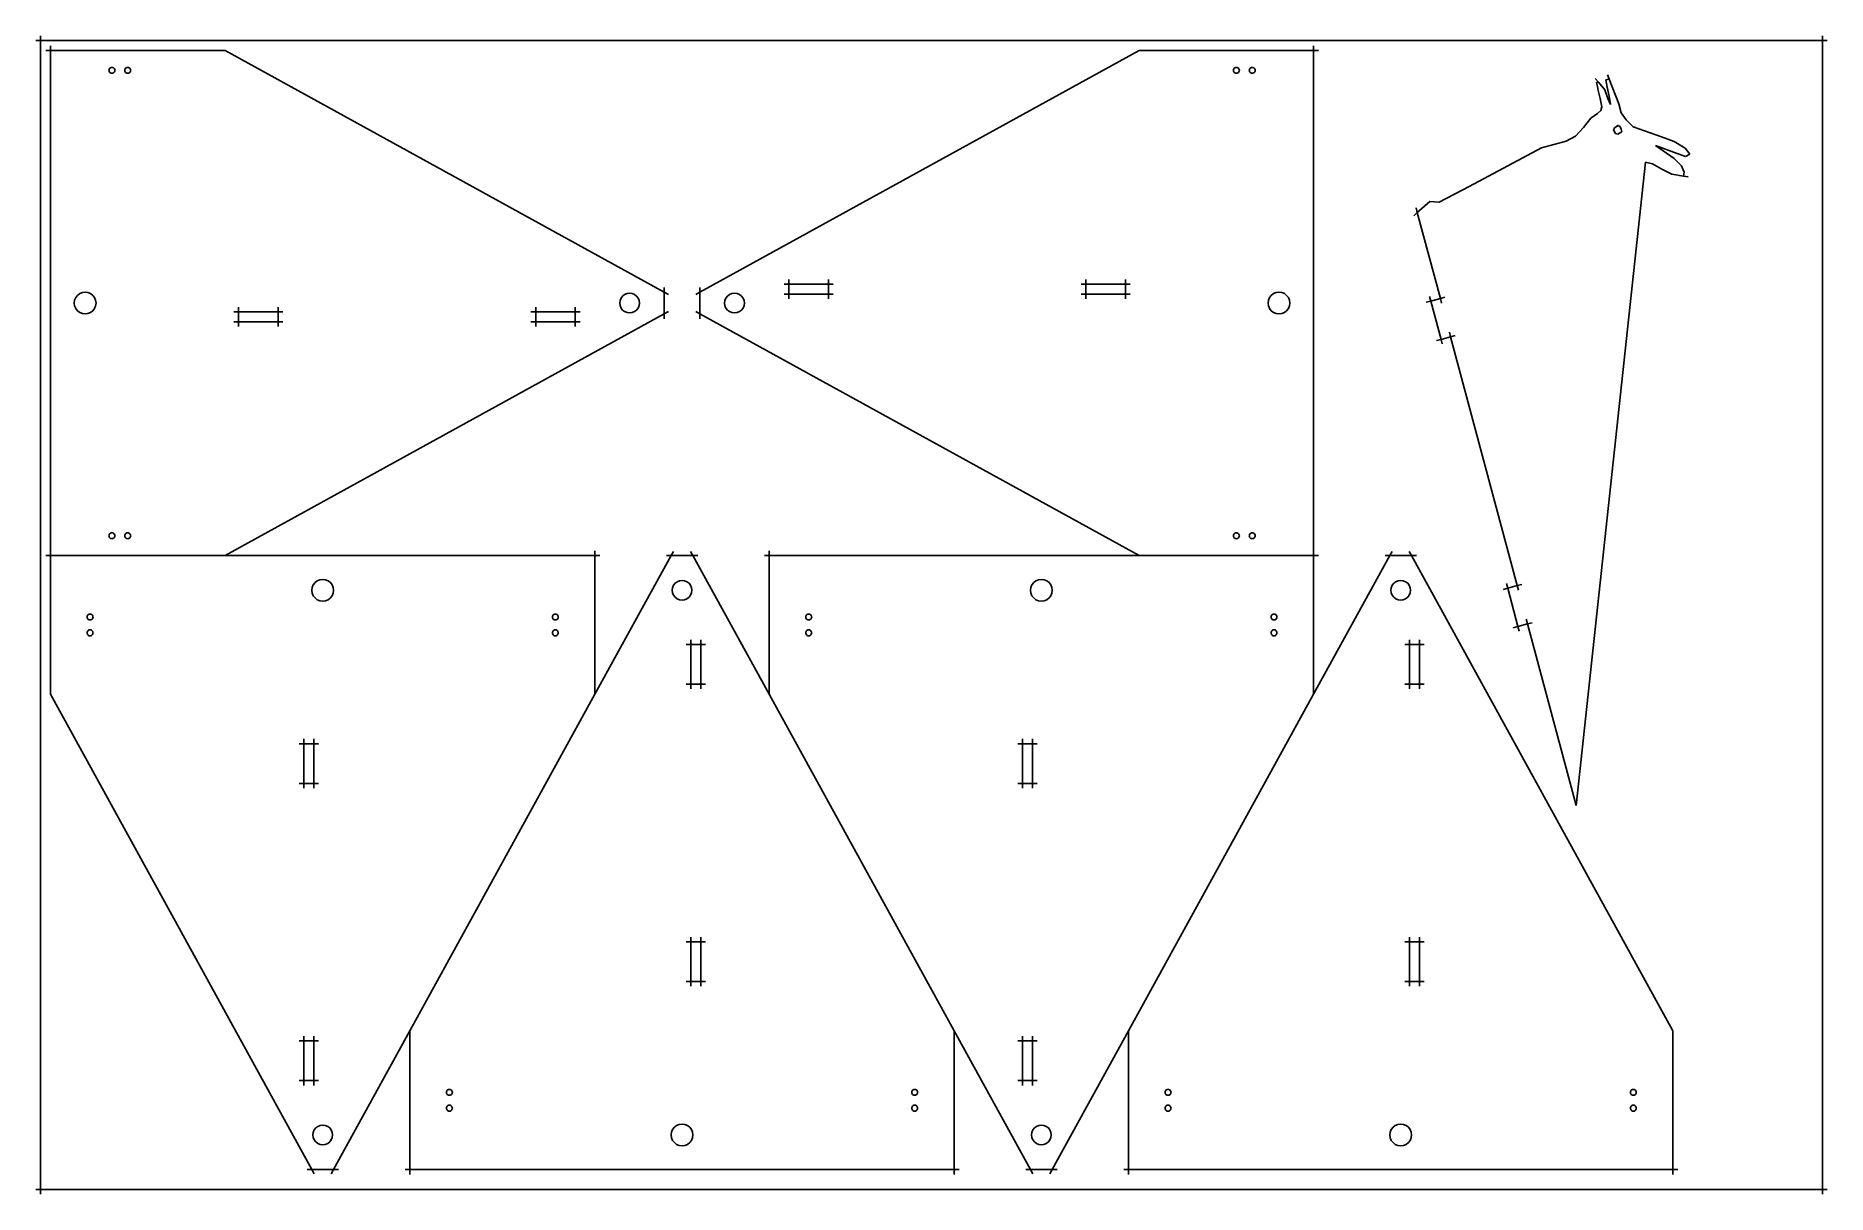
# Model space of a CAD drawing. Header units: inches. Extents: x -365 to 540, y -309 to 276.
import ezdxf

# ---------------------------------------------------------------- set-up
doc = ezdxf.new("R2010")
doc.units = ezdxf.units.IN
doc.header["$MEASUREMENT"] = 0

msp = doc.modelspace()

# ---------------------------------------------------------------- linework, layer by layer
for p, q in [((-364.73, 273.85), (-362.32, 273.85)), ((-362.32, 276.26), (-362.32, 273.85)), ((-362.32, 273.85), (-362.32, -306.15)), ((537.68, 273.85), (-362.32, 273.85)), ((537.68, 276.26), (537.68, 273.85)), ((540.09, 273.85), (537.68, 273.85)), ((537.68, -306.15), (537.68, 273.85)), ((-359.73, 268.85), (-357.32, 268.85)), ((-357.32, 271.26), (-357.32, 268.85)), ((-357.32, 268.85), (-269.14, 268.85)), ((-357.32, 13.85), (-357.32, 268.85)), ((-47.32, 146.85), (-269.14, 268.85)), ((-29.32, 146.85), (192.5, 268.85)), ((280.68, 268.85), (192.5, 268.85)), ((280.68, 271.26), (280.68, 268.85)), ((283.09, 268.85), (280.68, 268.85)), ((280.68, 13.85), (280.68, 268.85)), ((-327.77, 259.24), (-327.82, 258.85)), ((-327.82, 258.85), (-327.77, 258.46)), ((-327.62, 259.6), (-327.77, 259.24)), ((-327.77, 258.46), (-327.62, 258.1)), ((-327.38, 259.91), (-327.62, 259.6)), ((-327.62, 258.1), (-327.38, 257.79)), ((-327.07, 260.15), (-327.38, 259.91)), ((-327.38, 257.79), (-327.07, 257.55)), ((-326.71, 260.3), (-327.07, 260.15)), ((-327.07, 257.55), (-326.71, 257.4)), ((-326.32, 260.35), (-326.71, 260.3)), ((-326.71, 257.4), (-326.32, 257.35)), ((-325.93, 260.3), (-326.32, 260.35)), ((-326.32, 257.35), (-325.93, 257.4)), ((-325.57, 260.15), (-325.93, 260.3)), ((-325.93, 257.4), (-325.57, 257.55)), ((-325.26, 259.91), (-325.57, 260.15)), ((-325.57, 257.55), (-325.26, 257.79)), ((-325.02, 259.6), (-325.26, 259.91)), ((-325.26, 257.79), (-325.02, 258.1)), ((-324.87, 259.24), (-325.02, 259.6)), ((-325.02, 258.1), (-324.87, 258.46)), ((-324.82, 258.85), (-324.87, 259.24)), ((-324.87, 258.46), (-324.82, 258.85)), ((-319.77, 259.24), (-319.82, 258.85)), ((-319.82, 258.85), (-319.77, 258.46)), ((-319.62, 259.6), (-319.77, 259.24)), ((-319.77, 258.46), (-319.62, 258.1)), ((-319.38, 259.91), (-319.62, 259.6)), ((-319.62, 258.1), (-319.38, 257.79)), ((-319.07, 260.15), (-319.38, 259.91)), ((-319.38, 257.79), (-319.07, 257.55)), ((-318.71, 260.3), (-319.07, 260.15)), ((-319.07, 257.55), (-318.71, 257.4)), ((-318.32, 260.35), (-318.71, 260.3)), ((-318.71, 257.4), (-318.32, 257.35)), ((-317.93, 260.3), (-318.32, 260.35)), ((-318.32, 257.35), (-317.93, 257.4)), ((-317.57, 260.15), (-317.93, 260.3)), ((-317.93, 257.4), (-317.57, 257.55)), ((-317.26, 259.91), (-317.57, 260.15)), ((-317.57, 257.55), (-317.26, 257.79)), ((-317.02, 259.6), (-317.26, 259.91)), ((-317.26, 257.79), (-317.02, 258.1)), ((-316.87, 259.24), (-317.02, 259.6)), ((-317.02, 258.1), (-316.87, 258.46)), ((-316.82, 258.85), (-316.87, 259.24)), ((-316.87, 258.46), (-316.82, 258.85)), ((240.23, 259.24), (240.18, 258.85)), ((240.18, 258.85), (240.23, 258.46)), ((240.38, 259.6), (240.23, 259.24)), ((240.23, 258.46), (240.38, 258.1)), ((240.62, 259.91), (240.38, 259.6)), ((240.38, 258.1), (240.62, 257.79)), ((240.93, 260.15), (240.62, 259.91)), ((240.62, 257.79), (240.93, 257.55)), ((241.29, 260.3), (240.93, 260.15)), ((240.93, 257.55), (241.29, 257.4)), ((241.68, 260.35), (241.29, 260.3)), ((241.29, 257.4), (241.68, 257.35)), ((242.07, 260.3), (241.68, 260.35)), ((241.68, 257.35), (242.07, 257.4)), ((242.43, 260.15), (242.07, 260.3)), ((242.07, 257.4), (242.43, 257.55)), ((242.74, 259.91), (242.43, 260.15)), ((242.43, 257.55), (242.74, 257.79)), ((242.98, 259.6), (242.74, 259.91)), ((242.74, 257.79), (242.98, 258.1)), ((243.13, 259.24), (242.98, 259.6)), ((242.98, 258.1), (243.13, 258.46)), ((243.18, 258.85), (243.13, 259.24)), ((243.13, 258.46), (243.18, 258.85)), ((248.23, 259.24), (248.18, 258.85)), ((248.18, 258.85), (248.23, 258.46)), ((248.38, 259.6), (248.23, 259.24)), ((248.23, 258.46), (248.38, 258.1)), ((248.62, 259.91), (248.38, 259.6)), ((248.38, 258.1), (248.62, 257.79)), ((248.93, 260.15), (248.62, 259.91)), ((248.62, 257.79), (248.93, 257.55)), ((249.29, 260.3), (248.93, 260.15)), ((248.93, 257.55), (249.29, 257.4)), ((249.68, 260.35), (249.29, 260.3)), ((249.29, 257.4), (249.68, 257.35)), ((250.07, 260.3), (249.68, 260.35)), ((249.68, 257.35), (250.07, 257.4)), ((250.43, 260.15), (250.07, 260.3)), ((250.07, 257.4), (250.43, 257.55)), ((250.74, 259.91), (250.43, 260.15)), ((250.43, 257.55), (250.74, 257.79)), ((250.98, 259.6), (250.74, 259.91)), ((250.74, 257.79), (250.98, 258.1)), ((251.13, 259.24), (250.98, 259.6)), ((250.98, 258.1), (251.13, 258.46)), ((251.18, 258.85), (251.13, 259.24)), ((251.13, 258.46), (251.18, 258.85)), ((422.96, 254.78), (424.52, 252.94)), ((430.01, 254.41), (428.35, 253.97)), ((428.35, 253.97), (429.02, 250.41)), ((429.13, 256.66), (430.01, 254.41)), ((434.85, 242), (430.01, 254.41)), ((424.52, 252.94), (423.57, 252.69)), ((423.57, 252.69), (424.1, 250.63)), ((424.1, 250.63), (424.37, 248.65)), ((424.37, 248.65), (425.46, 244.6)), ((427.84, 249.07), (424.52, 252.94)), ((425.46, 244.6), (426.31, 240.47)), ((429.29, 244.6), (427.84, 249.07)), ((429.02, 250.41), (429.99, 245.81)), ((430.6, 241.62), (429.29, 244.6)), ((429.99, 245.81), (430.6, 241.62)), ((424.15, 237.08), (420.71, 234.63)), ((425.8, 238.55), (424.15, 237.08)), ((426.31, 240.47), (425.8, 238.55)), ((436.07, 237.46), (434.85, 242)), ((438.59, 233.79), (436.07, 237.46)), ((417.07, 230.07), (412.89, 225.62)), ((420.71, 234.63), (417.07, 230.07)), ((432.24, 228.82), (432.81, 230.05)), ((433.12, 226.89), (432.24, 228.82)), ((432.81, 230.05), (434.29, 230.87)), ((434.43, 226.7), (433.12, 226.89)), ((434.69, 231.09), (434.02, 230.91)), ((434.02, 230.91), (434.29, 230.87)), ((434.29, 230.87), (434.69, 231.09)), ((434.29, 230.87), (435.33, 230.72)), ((436.3, 227.75), (434.43, 226.7)), ((435.33, 230.72), (436.11, 229.13)), ((436.11, 229.13), (436.3, 227.75)), ((442.06, 230.37), (438.59, 233.79)), ((442.06, 230.37), (456.35, 225.34)), ((395.78, 219.76), (359.31, 200.26)), ((408.2, 223.09), (395.78, 219.76)), ((412.89, 225.62), (408.2, 223.09)), ((464.4, 216.86), (453.39, 220.85)), ((453.39, 220.85), (462.77, 214.33)), ((456.35, 225.34), (462.78, 222.9)), ((462.78, 222.9), (468.32, 219.52)), ((468.32, 219.52), (470.75, 216.47)), ((448.38, 212.49), (413.3, -112.41)), ((451.91, 211.66), (448.38, 212.49)), ((456.57, 208.97), (451.91, 211.66)), ((461.65, 206.4), (456.57, 208.97)), ((462.77, 214.33), (466.51, 210.71)), ((468.49, 215.41), (464.4, 216.86)), ((466.51, 210.71), (467.31, 208.61)), ((467.31, 208.61), (467.87, 207.37)), ((470.75, 216.47), (468.49, 215.41)), ((359.31, 200.26), (344.04, 192.33)), ((467.47, 205.41), (461.65, 206.4)), ((467.87, 207.37), (467.47, 205.41)), ((469.85, 205.01), (467.47, 205.41)), ((339.43, 192.67), (333.07, 187.03)), ((344.04, 192.33), (339.43, 192.67)), ((331.26, 185.43), (333.07, 187.03)), ((332.44, 189.36), (333.07, 187.03)), ((333.07, 187.03), (344.7, 143.64)), ((-343.71, 145.24), (-344.58, 144.1)), ((-342.57, 146.11), (-343.71, 145.24)), ((-341.24, 146.66), (-342.57, 146.11)), ((-339.82, 146.85), (-341.24, 146.66)), ((-338.4, 146.66), (-339.82, 146.85)), ((-337.07, 146.11), (-338.4, 146.66)), ((-335.93, 145.24), (-337.07, 146.11)), ((-335.06, 144.1), (-335.93, 145.24)), ((-68.36, 144.89), (-69.15, 143.85)), ((-67.32, 145.68), (-68.36, 144.89)), ((-66.11, 146.18), (-67.32, 145.68)), ((-64.82, 146.35), (-66.11, 146.18)), ((-63.53, 146.18), (-64.82, 146.35)), ((-62.32, 145.68), (-63.53, 146.18)), ((-61.28, 144.89), (-62.32, 145.68)), ((-60.49, 143.85), (-61.28, 144.89)), ((-47.32, 149.26), (-47.32, 146.85)), ((-45.21, 145.69), (-47.32, 146.85)), ((-47.32, 146.85), (-47.32, 135.85)), ((-31.43, 145.69), (-29.32, 146.85)), ((-29.32, 149.26), (-29.32, 146.85)), ((-29.32, 135.85), (-29.32, 146.85)), ((-15.36, 144.89), (-16.15, 143.85)), ((-14.32, 145.68), (-15.36, 144.89)), ((-13.11, 146.18), (-14.32, 145.68)), ((-11.82, 146.35), (-13.11, 146.18)), ((-10.53, 146.18), (-11.82, 146.35)), ((-9.32, 145.68), (-10.53, 146.18)), ((-8.28, 144.89), (-9.32, 145.68)), ((-7.49, 143.85), (-8.28, 144.89)), ((13.19, 150.85), (15.6, 150.85)), ((13.19, 145.85), (15.6, 145.85)), ((15.6, 153.26), (15.6, 150.85)), ((15.6, 150.85), (35.6, 150.85)), ((15.6, 145.85), (15.6, 150.85)), ((15.6, 145.85), (35.6, 145.85)), ((15.6, 143.44), (15.6, 145.85)), ((35.6, 153.26), (35.6, 150.85)), ((38.02, 150.85), (35.6, 150.85)), ((35.6, 145.85), (35.6, 150.85)), ((35.6, 143.44), (35.6, 145.85)), ((38.02, 145.85), (35.6, 145.85)), ((163.27, 150.85), (165.68, 150.85)), ((163.27, 145.85), (165.68, 145.85)), ((165.68, 153.26), (165.68, 150.85)), ((165.68, 150.85), (185.68, 150.85)), ((165.68, 145.85), (165.68, 150.85)), ((165.68, 145.85), (185.68, 145.85)), ((165.68, 143.44), (165.68, 145.85)), ((185.68, 153.26), (185.68, 150.85)), ((185.68, 145.85), (185.68, 150.85)), ((188.09, 150.85), (185.68, 150.85)), ((185.68, 143.44), (185.68, 145.85)), ((188.09, 145.85), (185.68, 145.85)), ((259.29, 145.24), (258.42, 144.1)), ((260.43, 146.11), (259.29, 145.24)), ((261.76, 146.66), (260.43, 146.11)), ((263.18, 146.85), (261.76, 146.66)), ((264.6, 146.66), (263.18, 146.85)), ((265.93, 146.11), (264.6, 146.66)), ((267.07, 145.24), (265.93, 146.11)), ((267.94, 144.1), (267.07, 145.24)), ((-345.13, 142.77), (-345.32, 141.35)), ((-345.32, 141.35), (-345.13, 139.93)), ((-344.58, 144.1), (-345.13, 142.77)), ((-345.13, 139.93), (-344.58, 138.6)), ((-344.58, 138.6), (-343.71, 137.46)), ((-343.71, 137.46), (-342.57, 136.59)), ((-342.57, 136.59), (-341.24, 136.04)), ((-341.24, 136.04), (-339.82, 135.85)), ((-339.82, 135.85), (-338.4, 136.04)), ((-338.4, 136.04), (-337.07, 136.59)), ((-337.07, 136.59), (-335.93, 137.46)), ((-335.93, 137.46), (-335.06, 138.6)), ((-334.51, 142.77), (-335.06, 144.1)), ((-335.06, 138.6), (-334.51, 139.93)), ((-334.32, 141.35), (-334.51, 142.77)), ((-334.51, 139.93), (-334.32, 141.35)), ((-47.32, 135.85), (-269.14, 13.85)), ((-264.73, 136.85), (-262.32, 136.85)), ((-262.32, 139.26), (-262.32, 136.85)), ((-262.32, 136.85), (-262.32, 131.85)), ((-242.32, 136.85), (-262.32, 136.85)), ((-242.32, 139.26), (-242.32, 136.85)), ((-239.91, 136.85), (-242.32, 136.85)), ((-242.32, 136.85), (-242.32, 131.85)), ((-114.65, 136.85), (-112.24, 136.85)), ((-112.24, 139.26), (-112.24, 136.85)), ((-112.24, 136.85), (-112.24, 131.85)), ((-92.24, 136.85), (-112.24, 136.85)), ((-92.24, 139.26), (-92.24, 136.85)), ((-89.83, 136.85), (-92.24, 136.85)), ((-92.24, 136.85), (-92.24, 131.85)), ((-69.65, 142.65), (-69.82, 141.35)), ((-69.82, 141.35), (-69.65, 140.06)), ((-69.15, 143.85), (-69.65, 142.65)), ((-69.65, 140.06), (-69.15, 138.85)), ((-69.15, 138.85), (-68.36, 137.82)), ((-68.36, 137.82), (-67.32, 137.02)), ((-67.32, 137.02), (-66.11, 136.52)), ((-66.11, 136.52), (-64.82, 136.35)), ((-64.82, 136.35), (-63.53, 136.52)), ((-63.53, 136.52), (-62.32, 137.02)), ((-62.32, 137.02), (-61.28, 137.82)), ((-61.28, 137.82), (-60.49, 138.85)), ((-59.99, 142.65), (-60.49, 143.85)), ((-60.49, 138.85), (-59.99, 140.06)), ((-59.82, 141.35), (-59.99, 142.65)), ((-59.99, 140.06), (-59.82, 141.35)), ((-45.21, 137.01), (-47.32, 135.85)), ((-47.32, 133.44), (-47.32, 135.85)), ((-31.43, 137.01), (-29.32, 135.85)), ((-29.32, 135.85), (192.5, 13.85)), ((-29.32, 133.44), (-29.32, 135.85)), ((-16.65, 142.65), (-16.82, 141.35)), ((-16.82, 141.35), (-16.65, 140.06)), ((-16.15, 143.85), (-16.65, 142.65)), ((-16.65, 140.06), (-16.15, 138.85)), ((-16.15, 138.85), (-15.36, 137.82)), ((-15.36, 137.82), (-14.32, 137.02)), ((-14.32, 137.02), (-13.11, 136.52)), ((-13.11, 136.52), (-11.82, 136.35)), ((-11.82, 136.35), (-10.53, 136.52)), ((-10.53, 136.52), (-9.32, 137.02)), ((-9.32, 137.02), (-8.28, 137.82)), ((-8.28, 137.82), (-7.49, 138.85)), ((-6.99, 142.65), (-7.49, 143.85)), ((-7.49, 138.85), (-6.99, 140.06)), ((-6.82, 141.35), (-6.99, 142.65)), ((-6.99, 140.06), (-6.82, 141.35)), ((257.87, 142.77), (257.68, 141.35)), ((257.68, 141.35), (257.87, 139.93)), ((258.42, 144.1), (257.87, 142.77)), ((257.87, 139.93), (258.42, 138.6)), ((258.42, 138.6), (259.29, 137.46)), ((259.29, 137.46), (260.43, 136.59)), ((260.43, 136.59), (261.76, 136.04)), ((261.76, 136.04), (263.18, 135.85)), ((263.18, 135.85), (264.6, 136.04)), ((264.6, 136.04), (265.93, 136.59)), ((265.93, 136.59), (267.07, 137.46)), ((267.07, 137.46), (267.94, 138.6)), ((268.49, 142.77), (267.94, 144.1)), ((267.94, 138.6), (268.49, 139.93)), ((268.68, 141.35), (268.49, 142.77)), ((268.49, 139.93), (268.68, 141.35)), ((337.53, 141.72), (339.87, 142.34)), ((339.24, 144.67), (339.87, 142.34)), ((339.87, 142.34), (344.7, 143.64)), ((339.87, 142.34), (345.04, 123.02)), ((347.03, 144.26), (344.7, 143.64)), ((345.32, 141.3), (344.7, 143.64)), ((-264.73, 131.85), (-262.32, 131.85)), ((-262.32, 129.44), (-262.32, 131.85)), ((-242.32, 131.85), (-262.32, 131.85)), ((-239.91, 131.85), (-242.32, 131.85)), ((-242.32, 129.44), (-242.32, 131.85)), ((-114.65, 131.85), (-112.24, 131.85)), ((-92.24, 131.85), (-112.24, 131.85)), ((-112.24, 129.44), (-112.24, 131.85)), ((-89.83, 131.85), (-92.24, 131.85)), ((-92.24, 129.44), (-92.24, 131.85)), ((342.71, 122.4), (345.04, 123.02)), ((345.04, 123.02), (349.87, 124.32)), ((345.67, 120.69), (345.04, 123.02)), ((349.25, 126.65), (349.87, 124.32)), ((352.2, 124.94), (349.87, 124.32)), ((349.87, 124.32), (383.54, -1.33)), ((-327.77, 24.24), (-327.82, 23.85)), ((-327.82, 23.85), (-327.77, 23.46)), ((-327.62, 24.6), (-327.77, 24.24)), ((-327.77, 23.46), (-327.62, 23.1)), ((-327.38, 24.91), (-327.62, 24.6)), ((-327.62, 23.1), (-327.38, 22.79)), ((-327.07, 25.15), (-327.38, 24.91)), ((-327.38, 22.79), (-327.07, 22.55)), ((-326.71, 25.3), (-327.07, 25.15)), ((-327.07, 22.55), (-326.71, 22.4)), ((-326.32, 25.35), (-326.71, 25.3)), ((-326.71, 22.4), (-326.32, 22.35)), ((-325.93, 25.3), (-326.32, 25.35)), ((-326.32, 22.35), (-325.93, 22.4)), ((-325.57, 25.15), (-325.93, 25.3)), ((-325.93, 22.4), (-325.57, 22.55)), ((-325.26, 24.91), (-325.57, 25.15)), ((-325.57, 22.55), (-325.26, 22.79)), ((-325.02, 24.6), (-325.26, 24.91)), ((-325.26, 22.79), (-325.02, 23.1)), ((-324.87, 24.24), (-325.02, 24.6)), ((-325.02, 23.1), (-324.87, 23.46)), ((-324.82, 23.85), (-324.87, 24.24)), ((-324.87, 23.46), (-324.82, 23.85)), ((-319.77, 24.24), (-319.82, 23.85)), ((-319.82, 23.85), (-319.77, 23.46)), ((-319.62, 24.6), (-319.77, 24.24)), ((-319.77, 23.46), (-319.62, 23.1)), ((-319.38, 24.91), (-319.62, 24.6)), ((-319.62, 23.1), (-319.38, 22.79)), ((-319.07, 25.15), (-319.38, 24.91)), ((-319.38, 22.79), (-319.07, 22.55)), ((-318.71, 25.3), (-319.07, 25.15)), ((-319.07, 22.55), (-318.71, 22.4)), ((-318.32, 25.35), (-318.71, 25.3)), ((-318.71, 22.4), (-318.32, 22.35)), ((-317.93, 25.3), (-318.32, 25.35)), ((-318.32, 22.35), (-317.93, 22.4)), ((-317.57, 25.15), (-317.93, 25.3)), ((-317.93, 22.4), (-317.57, 22.55)), ((-317.26, 24.91), (-317.57, 25.15)), ((-317.57, 22.55), (-317.26, 22.79)), ((-317.02, 24.6), (-317.26, 24.91)), ((-317.26, 22.79), (-317.02, 23.1)), ((-316.87, 24.24), (-317.02, 24.6)), ((-317.02, 23.1), (-316.87, 23.46)), ((-316.82, 23.85), (-316.87, 24.24)), ((-316.87, 23.46), (-316.82, 23.85)), ((240.23, 24.24), (240.18, 23.85)), ((240.18, 23.85), (240.23, 23.46)), ((240.38, 24.6), (240.23, 24.24)), ((240.23, 23.46), (240.38, 23.1)), ((240.62, 24.91), (240.38, 24.6)), ((240.38, 23.1), (240.62, 22.79)), ((240.93, 25.15), (240.62, 24.91)), ((240.62, 22.79), (240.93, 22.55)), ((241.29, 25.3), (240.93, 25.15)), ((240.93, 22.55), (241.29, 22.4)), ((241.68, 25.35), (241.29, 25.3)), ((241.29, 22.4), (241.68, 22.35)), ((242.07, 25.3), (241.68, 25.35)), ((241.68, 22.35), (242.07, 22.4)), ((242.43, 25.15), (242.07, 25.3)), ((242.07, 22.4), (242.43, 22.55)), ((242.74, 24.91), (242.43, 25.15)), ((242.43, 22.55), (242.74, 22.79)), ((242.98, 24.6), (242.74, 24.91)), ((242.74, 22.79), (242.98, 23.1)), ((243.13, 24.24), (242.98, 24.6)), ((242.98, 23.1), (243.13, 23.46)), ((243.18, 23.85), (243.13, 24.24)), ((243.13, 23.46), (243.18, 23.85)), ((248.23, 24.24), (248.18, 23.85)), ((248.18, 23.85), (248.23, 23.46)), ((248.38, 24.6), (248.23, 24.24)), ((248.23, 23.46), (248.38, 23.1)), ((248.62, 24.91), (248.38, 24.6)), ((248.38, 23.1), (248.62, 22.79)), ((248.93, 25.15), (248.62, 24.91)), ((248.62, 22.79), (248.93, 22.55)), ((249.29, 25.3), (248.93, 25.15)), ((248.93, 22.55), (249.29, 22.4)), ((249.68, 25.35), (249.29, 25.3)), ((249.29, 22.4), (249.68, 22.35)), ((250.07, 25.3), (249.68, 25.35)), ((249.68, 22.35), (250.07, 22.4)), ((250.43, 25.15), (250.07, 25.3)), ((250.07, 22.4), (250.43, 22.55)), ((250.74, 24.91), (250.43, 25.15)), ((250.43, 22.55), (250.74, 22.79)), ((250.98, 24.6), (250.74, 24.91)), ((250.74, 22.79), (250.98, 23.1)), ((251.13, 24.24), (250.98, 24.6)), ((250.98, 23.1), (251.13, 23.46)), ((251.18, 23.85), (251.13, 24.24)), ((251.13, 23.46), (251.18, 23.85)), ((-359.73, 13.85), (-357.32, 13.85)), ((-357.32, 13.85), (-269.14, 13.85)), ((-357.32, 13.85), (-357.32, -56.15)), ((-82.32, 13.85), (-269.14, 13.85)), ((-82.32, 16.26), (-82.32, 13.85)), ((-82.32, -56.15), (-82.32, 13.85)), ((-79.91, 13.85), (-82.32, 13.85)), ((-43.82, 13.85), (-82.32, -56.15)), ((-46.23, 13.85), (-43.82, 13.85)), ((-42.66, 15.97), (-43.82, 13.85)), ((-43.82, 13.85), (-32.82, 13.85)), ((-33.98, 15.97), (-32.82, 13.85)), ((-30.41, 13.85), (-32.82, 13.85)), ((-32.82, 13.85), (5.68, -56.15)), ((3.27, 13.85), (5.68, 13.85)), ((5.68, 16.26), (5.68, 13.85)), ((5.68, 13.85), (5.68, -56.15)), ((192.5, 13.85), (5.68, 13.85)), ((280.68, 13.85), (192.5, 13.85)), ((283.09, 13.85), (280.68, 13.85)), ((319.18, 13.85), (280.68, -56.15)), ((280.68, 13.85), (280.68, -56.15)), ((316.77, 13.85), (319.18, 13.85)), ((320.34, 15.97), (319.18, 13.85)), ((319.18, 13.85), (330.18, 13.85)), ((329.02, 15.97), (330.18, 13.85)), ((332.59, 13.85), (330.18, 13.85)), ((330.18, 13.85), (462.18, -226.15)), ((-223.71, 0.24), (-224.58, -0.9)), ((-222.57, 1.11), (-223.71, 0.24)), ((-221.24, 1.66), (-222.57, 1.11)), ((-219.82, 1.85), (-221.24, 1.66)), ((-218.4, 1.66), (-219.82, 1.85)), ((-217.07, 1.11), (-218.4, 1.66)), ((-215.93, 0.24), (-217.07, 1.11)), ((-215.06, -0.9), (-215.93, 0.24)), ((-40.82, 0.68), (-41.86, -0.11)), ((-39.61, 1.18), (-40.82, 0.68)), ((-38.32, 1.35), (-39.61, 1.18)), ((-37.03, 1.18), (-38.32, 1.35)), ((-35.82, 0.68), (-37.03, 1.18)), ((-34.78, -0.11), (-35.82, 0.68)), ((139.29, 0.24), (138.42, -0.9)), ((140.43, 1.11), (139.29, 0.24)), ((141.76, 1.66), (140.43, 1.11)), ((143.18, 1.85), (141.76, 1.66)), ((144.6, 1.66), (143.18, 1.85)), ((145.93, 1.11), (144.6, 1.66)), ((147.07, 0.24), (145.93, 1.11)), ((147.94, -0.9), (147.07, 0.24)), ((322.18, 0.68), (321.14, -0.11)), ((323.39, 1.18), (322.18, 0.68)), ((324.68, 1.35), (323.39, 1.18)), ((325.97, 1.18), (324.68, 1.35)), ((327.18, 0.68), (325.97, 1.18)), ((328.22, -0.11), (327.18, 0.68)), ((-225.13, -2.23), (-225.32, -3.65)), ((-225.32, -3.65), (-225.13, -5.07)), ((-224.58, -0.9), (-225.13, -2.23)), ((-225.13, -5.07), (-224.58, -6.4)), ((-224.58, -6.4), (-223.71, -7.54)), ((-223.71, -7.54), (-222.57, -8.41)), ((-222.57, -8.41), (-221.24, -8.96)), ((-221.24, -8.96), (-219.82, -9.15)), ((-219.82, -9.15), (-218.4, -8.96)), ((-218.4, -8.96), (-217.07, -8.41)), ((-217.07, -8.41), (-215.93, -7.54)), ((-215.93, -7.54), (-215.06, -6.4)), ((-214.51, -2.23), (-215.06, -0.9)), ((-215.06, -6.4), (-214.51, -5.07)), ((-214.32, -3.65), (-214.51, -2.23)), ((-214.51, -5.07), (-214.32, -3.65)), ((-43.15, -2.35), (-43.32, -3.65)), ((-43.32, -3.65), (-43.15, -4.94)), ((-42.65, -1.15), (-43.15, -2.35)), ((-43.15, -4.94), (-42.65, -6.15)), ((-41.86, -0.11), (-42.65, -1.15)), ((-42.65, -6.15), (-41.86, -7.18)), ((-41.86, -7.18), (-40.82, -7.98)), ((-40.82, -7.98), (-39.61, -8.48)), ((-39.61, -8.48), (-38.32, -8.65)), ((-38.32, -8.65), (-37.03, -8.48)), ((-37.03, -8.48), (-35.82, -7.98)), ((-35.82, -7.98), (-34.78, -7.18)), ((-33.99, -1.15), (-34.78, -0.11)), ((-34.78, -7.18), (-33.99, -6.15)), ((-33.49, -2.35), (-33.99, -1.15)), ((-33.99, -6.15), (-33.49, -4.94)), ((-33.32, -3.65), (-33.49, -2.35)), ((-33.49, -4.94), (-33.32, -3.65)), ((137.87, -2.23), (137.68, -3.65)), ((137.68, -3.65), (137.87, -5.07)), ((138.42, -0.9), (137.87, -2.23)), ((137.87, -5.07), (138.42, -6.4)), ((138.42, -6.4), (139.29, -7.54)), ((139.29, -7.54), (140.43, -8.41)), ((140.43, -8.41), (141.76, -8.96)), ((141.76, -8.96), (143.18, -9.15)), ((143.18, -9.15), (144.6, -8.96)), ((144.6, -8.96), (145.93, -8.41)), ((145.93, -8.41), (147.07, -7.54)), ((147.07, -7.54), (147.94, -6.4)), ((148.49, -2.23), (147.94, -0.9)), ((147.94, -6.4), (148.49, -5.07)), ((148.68, -3.65), (148.49, -2.23)), ((148.49, -5.07), (148.68, -3.65)), ((319.85, -2.35), (319.68, -3.65)), ((319.68, -3.65), (319.85, -4.94)), ((320.35, -1.15), (319.85, -2.35)), ((319.85, -4.94), (320.35, -6.15)), ((321.14, -0.11), (320.35, -1.15)), ((320.35, -6.15), (321.14, -7.18)), ((321.14, -7.18), (322.18, -7.98)), ((322.18, -7.98), (323.39, -8.48)), ((323.39, -8.48), (324.68, -8.65)), ((324.68, -8.65), (325.97, -8.48)), ((325.97, -8.48), (327.18, -7.98)), ((327.18, -7.98), (328.22, -7.18)), ((329.01, -1.15), (328.22, -0.11)), ((328.22, -7.18), (329.01, -6.15)), ((329.51, -2.35), (329.01, -1.15)), ((329.01, -6.15), (329.51, -4.94)), ((329.68, -3.65), (329.51, -2.35)), ((329.51, -4.94), (329.68, -3.65)), ((376.38, -3.25), (378.71, -2.62)), ((378.08, -0.29), (378.71, -2.62)), ((378.71, -2.62), (383.54, -1.33)), ((378.71, -2.62), (383.88, -21.94)), ((385.87, -0.7), (383.54, -1.33)), ((384.16, -3.66), (383.54, -1.33)), ((-338.77, -16.76), (-338.82, -17.15)), ((-338.82, -17.15), (-338.77, -17.54)), ((-338.62, -16.4), (-338.77, -16.76)), ((-338.77, -17.54), (-338.62, -17.9)), ((-338.38, -16.09), (-338.62, -16.4)), ((-338.62, -17.9), (-338.38, -18.21)), ((-338.07, -15.85), (-338.38, -16.09)), ((-337.71, -15.7), (-338.07, -15.85)), ((-337.32, -15.65), (-337.71, -15.7)), ((-336.93, -15.7), (-337.32, -15.65)), ((-336.57, -15.85), (-336.93, -15.7)), ((-336.26, -16.09), (-336.57, -15.85)), ((-336.02, -16.4), (-336.26, -16.09)), ((-336.26, -18.21), (-336.02, -17.9)), ((-335.87, -16.76), (-336.02, -16.4)), ((-336.02, -17.9), (-335.87, -17.54)), ((-335.82, -17.15), (-335.87, -16.76)), ((-335.87, -17.54), (-335.82, -17.15)), ((-103.77, -16.76), (-103.82, -17.15)), ((-103.82, -17.15), (-103.77, -17.54)), ((-103.62, -16.4), (-103.77, -16.76)), ((-103.77, -17.54), (-103.62, -17.9)), ((-103.38, -16.09), (-103.62, -16.4)), ((-103.62, -17.9), (-103.38, -18.21)), ((-103.07, -15.85), (-103.38, -16.09)), ((-102.71, -15.7), (-103.07, -15.85)), ((-102.32, -15.65), (-102.71, -15.7)), ((-101.93, -15.7), (-102.32, -15.65)), ((-101.57, -15.85), (-101.93, -15.7)), ((-101.26, -16.09), (-101.57, -15.85)), ((-101.02, -16.4), (-101.26, -16.09)), ((-101.26, -18.21), (-101.02, -17.9)), ((-100.87, -16.76), (-101.02, -16.4)), ((-101.02, -17.9), (-100.87, -17.54)), ((-100.82, -17.15), (-100.87, -16.76)), ((-100.87, -17.54), (-100.82, -17.15)), ((24.23, -16.76), (24.18, -17.15)), ((24.18, -17.15), (24.23, -17.54)), ((24.38, -16.4), (24.23, -16.76)), ((24.23, -17.54), (24.38, -17.9)), ((24.62, -16.09), (24.38, -16.4)), ((24.38, -17.9), (24.62, -18.21)), ((24.93, -15.85), (24.62, -16.09)), ((25.29, -15.7), (24.93, -15.85)), ((25.68, -15.65), (25.29, -15.7)), ((26.07, -15.7), (25.68, -15.65)), ((26.43, -15.85), (26.07, -15.7)), ((26.74, -16.09), (26.43, -15.85)), ((26.98, -16.4), (26.74, -16.09)), ((26.74, -18.21), (26.98, -17.9)), ((27.13, -16.76), (26.98, -16.4)), ((26.98, -17.9), (27.13, -17.54)), ((27.18, -17.15), (27.13, -16.76)), ((27.13, -17.54), (27.18, -17.15)), ((259.23, -16.76), (259.18, -17.15)), ((259.18, -17.15), (259.23, -17.54)), ((259.38, -16.4), (259.23, -16.76)), ((259.23, -17.54), (259.38, -17.9)), ((259.62, -16.09), (259.38, -16.4)), ((259.38, -17.9), (259.62, -18.21)), ((259.93, -15.85), (259.62, -16.09)), ((260.29, -15.7), (259.93, -15.85)), ((260.68, -15.65), (260.29, -15.7)), ((261.07, -15.7), (260.68, -15.65)), ((261.43, -15.85), (261.07, -15.7)), ((261.74, -16.09), (261.43, -15.85)), ((261.98, -16.4), (261.74, -16.09)), ((261.74, -18.21), (261.98, -17.9)), ((262.13, -16.76), (261.98, -16.4)), ((261.98, -17.9), (262.13, -17.54)), ((262.18, -17.15), (262.13, -16.76)), ((262.13, -17.54), (262.18, -17.15)), ((-338.77, -24.76), (-338.82, -25.15)), ((-338.82, -25.15), (-338.77, -25.54)), ((-338.62, -24.4), (-338.77, -24.76)), ((-338.77, -25.54), (-338.62, -25.9)), ((-338.38, -24.09), (-338.62, -24.4)), ((-338.62, -25.9), (-338.38, -26.21)), ((-338.38, -18.21), (-338.07, -18.45)), ((-338.07, -23.85), (-338.38, -24.09)), ((-338.38, -26.21), (-338.07, -26.45)), ((-338.07, -18.45), (-337.71, -18.6)), ((-337.71, -23.7), (-338.07, -23.85)), ((-338.07, -26.45), (-337.71, -26.6)), ((-337.71, -18.6), (-337.32, -18.65)), ((-337.32, -23.65), (-337.71, -23.7)), ((-337.71, -26.6), (-337.32, -26.65)), ((-337.32, -18.65), (-336.93, -18.6)), ((-336.93, -23.7), (-337.32, -23.65)), ((-337.32, -26.65), (-336.93, -26.6)), ((-336.93, -18.6), (-336.57, -18.45)), ((-336.57, -23.85), (-336.93, -23.7)), ((-336.93, -26.6), (-336.57, -26.45)), ((-336.57, -18.45), (-336.26, -18.21)), ((-336.26, -24.09), (-336.57, -23.85)), ((-336.57, -26.45), (-336.26, -26.21)), ((-336.02, -24.4), (-336.26, -24.09)), ((-336.26, -26.21), (-336.02, -25.9)), ((-335.87, -24.76), (-336.02, -24.4)), ((-336.02, -25.9), (-335.87, -25.54)), ((-335.82, -25.15), (-335.87, -24.76)), ((-335.87, -25.54), (-335.82, -25.15)), ((-103.77, -24.76), (-103.82, -25.15)), ((-103.82, -25.15), (-103.77, -25.54)), ((-103.62, -24.4), (-103.77, -24.76)), ((-103.77, -25.54), (-103.62, -25.9)), ((-103.38, -24.09), (-103.62, -24.4)), ((-103.62, -25.9), (-103.38, -26.21)), ((-103.38, -18.21), (-103.07, -18.45)), ((-103.07, -23.85), (-103.38, -24.09)), ((-103.38, -26.21), (-103.07, -26.45)), ((-103.07, -18.45), (-102.71, -18.6)), ((-102.71, -23.7), (-103.07, -23.85)), ((-103.07, -26.45), (-102.71, -26.6)), ((-102.71, -18.6), (-102.32, -18.65)), ((-102.32, -23.65), (-102.71, -23.7)), ((-102.71, -26.6), (-102.32, -26.65)), ((-102.32, -18.65), (-101.93, -18.6)), ((-101.93, -23.7), (-102.32, -23.65)), ((-102.32, -26.65), (-101.93, -26.6)), ((-101.93, -18.6), (-101.57, -18.45)), ((-101.57, -23.85), (-101.93, -23.7)), ((-101.93, -26.6), (-101.57, -26.45)), ((-101.57, -18.45), (-101.26, -18.21)), ((-101.26, -24.09), (-101.57, -23.85)), ((-101.57, -26.45), (-101.26, -26.21)), ((-101.02, -24.4), (-101.26, -24.09)), ((-101.26, -26.21), (-101.02, -25.9)), ((-100.87, -24.76), (-101.02, -24.4)), ((-101.02, -25.9), (-100.87, -25.54)), ((-100.82, -25.15), (-100.87, -24.76)), ((-100.87, -25.54), (-100.82, -25.15)), ((24.23, -24.76), (24.18, -25.15)), ((24.18, -25.15), (24.23, -25.54)), ((24.38, -24.4), (24.23, -24.76)), ((24.23, -25.54), (24.38, -25.9)), ((24.62, -24.09), (24.38, -24.4)), ((24.38, -25.9), (24.62, -26.21)), ((24.62, -18.21), (24.93, -18.45)), ((24.93, -23.85), (24.62, -24.09)), ((24.62, -26.21), (24.93, -26.45)), ((24.93, -18.45), (25.29, -18.6)), ((25.29, -23.7), (24.93, -23.85)), ((24.93, -26.45), (25.29, -26.6)), ((25.29, -18.6), (25.68, -18.65)), ((25.68, -23.65), (25.29, -23.7)), ((25.29, -26.6), (25.68, -26.65)), ((25.68, -18.65), (26.07, -18.6)), ((26.07, -23.7), (25.68, -23.65)), ((25.68, -26.65), (26.07, -26.6)), ((26.07, -18.6), (26.43, -18.45)), ((26.43, -23.85), (26.07, -23.7)), ((26.07, -26.6), (26.43, -26.45)), ((26.43, -18.45), (26.74, -18.21)), ((26.74, -24.09), (26.43, -23.85)), ((26.43, -26.45), (26.74, -26.21)), ((26.98, -24.4), (26.74, -24.09)), ((26.74, -26.21), (26.98, -25.9)), ((27.13, -24.76), (26.98, -24.4)), ((26.98, -25.9), (27.13, -25.54)), ((27.18, -25.15), (27.13, -24.76)), ((27.13, -25.54), (27.18, -25.15)), ((259.23, -24.76), (259.18, -25.15)), ((259.18, -25.15), (259.23, -25.54)), ((259.38, -24.4), (259.23, -24.76)), ((259.23, -25.54), (259.38, -25.9)), ((259.62, -24.09), (259.38, -24.4)), ((259.38, -25.9), (259.62, -26.21)), ((259.62, -18.21), (259.93, -18.45)), ((259.93, -23.85), (259.62, -24.09)), ((259.62, -26.21), (259.93, -26.45)), ((259.93, -18.45), (260.29, -18.6)), ((260.29, -23.7), (259.93, -23.85)), ((259.93, -26.45), (260.29, -26.6)), ((260.29, -18.6), (260.68, -18.65)), ((260.68, -23.65), (260.29, -23.7)), ((260.29, -26.6), (260.68, -26.65)), ((260.68, -18.65), (261.07, -18.6)), ((261.07, -23.7), (260.68, -23.65)), ((260.68, -26.65), (261.07, -26.6)), ((261.07, -18.6), (261.43, -18.45)), ((261.43, -23.85), (261.07, -23.7)), ((261.07, -26.6), (261.43, -26.45)), ((261.43, -18.45), (261.74, -18.21)), ((261.74, -24.09), (261.43, -23.85)), ((261.43, -26.45), (261.74, -26.21)), ((261.98, -24.4), (261.74, -24.09)), ((261.74, -26.21), (261.98, -25.9)), ((262.13, -24.76), (261.98, -24.4)), ((261.98, -25.9), (262.13, -25.54)), ((262.18, -25.15), (262.13, -24.76)), ((262.13, -25.54), (262.18, -25.15)), ((381.55, -22.57), (383.88, -21.94)), ((383.88, -21.94), (388.71, -20.65)), ((384.51, -24.27), (383.88, -21.94)), ((388.09, -18.32), (388.71, -20.65)), ((391.05, -20.02), (388.71, -20.65)), ((388.71, -20.65), (413.3, -112.41)), ((-36.23, -31.07), (-33.82, -31.07)), ((-33.82, -28.66), (-33.82, -31.07)), ((-33.82, -31.07), (-33.82, -51.07)), ((-33.82, -31.07), (-28.82, -31.07)), ((-28.82, -28.66), (-28.82, -31.07)), ((-28.82, -31.07), (-28.82, -51.07)), ((-26.41, -31.07), (-28.82, -31.07)), ((326.77, -31.07), (329.18, -31.07)), ((329.18, -28.66), (329.18, -31.07)), ((329.18, -31.07), (329.18, -51.07)), ((329.18, -31.07), (334.18, -31.07)), ((334.18, -28.66), (334.18, -31.07)), ((334.18, -31.07), (334.18, -51.07)), ((336.59, -31.07), (334.18, -31.07)), ((-36.23, -51.07), (-33.82, -51.07)), ((-33.82, -51.07), (-28.82, -51.07)), ((-33.82, -53.48), (-33.82, -51.07)), ((-28.82, -53.48), (-28.82, -51.07)), ((-26.41, -51.07), (-28.82, -51.07)), ((326.77, -51.07), (329.18, -51.07)), ((329.18, -51.07), (334.18, -51.07)), ((329.18, -53.48), (329.18, -51.07)), ((334.18, -53.48), (334.18, -51.07)), ((336.59, -51.07), (334.18, -51.07)), ((-225.32, -296.15), (-357.32, -56.15)), ((-82.32, -56.15), (-175.82, -226.15)), ((5.68, -56.15), (99.18, -226.15)), ((280.68, -56.15), (187.18, -226.15)), ((-231.73, -81.15), (-229.32, -81.15)), ((-229.32, -78.74), (-229.32, -81.15)), ((-224.32, -81.15), (-229.32, -81.15)), ((-229.32, -101.15), (-229.32, -81.15)), ((-224.32, -78.74), (-224.32, -81.15)), ((-221.91, -81.15), (-224.32, -81.15)), ((-224.32, -101.15), (-224.32, -81.15)), ((131.27, -81.15), (133.68, -81.15)), ((133.68, -78.74), (133.68, -81.15)), ((138.68, -81.15), (133.68, -81.15)), ((133.68, -101.15), (133.68, -81.15)), ((138.68, -78.74), (138.68, -81.15)), ((141.09, -81.15), (138.68, -81.15)), ((138.68, -101.15), (138.68, -81.15)), ((-231.73, -101.15), (-229.32, -101.15)), ((-229.32, -103.56), (-229.32, -101.15)), ((-224.32, -101.15), (-229.32, -101.15)), ((-224.32, -103.56), (-224.32, -101.15)), ((-221.91, -101.15), (-224.32, -101.15)), ((131.27, -101.15), (133.68, -101.15)), ((133.68, -103.56), (133.68, -101.15)), ((138.68, -101.15), (133.68, -101.15)), ((138.68, -103.56), (138.68, -101.15)), ((141.09, -101.15), (138.68, -101.15)), ((-33.82, -178.74), (-33.82, -181.15)), ((-28.82, -178.74), (-28.82, -181.15)), ((329.18, -178.74), (329.18, -181.15)), ((334.18, -178.74), (334.18, -181.15)), ((-36.23, -181.15), (-33.82, -181.15)), ((-33.82, -181.15), (-33.82, -201.15)), ((-33.82, -181.15), (-28.82, -181.15)), ((-28.82, -181.15), (-28.82, -201.15)), ((-26.41, -181.15), (-28.82, -181.15)), ((326.77, -181.15), (329.18, -181.15)), ((329.18, -181.15), (329.18, -201.15)), ((329.18, -181.15), (334.18, -181.15)), ((334.18, -181.15), (334.18, -201.15)), ((336.59, -181.15), (334.18, -181.15)), ((-36.23, -201.15), (-33.82, -201.15)), ((-33.82, -201.15), (-28.82, -201.15)), ((-33.82, -203.56), (-33.82, -201.15)), ((-26.41, -201.15), (-28.82, -201.15)), ((-28.82, -203.56), (-28.82, -201.15)), ((326.77, -201.15), (329.18, -201.15)), ((329.18, -201.15), (334.18, -201.15)), ((329.18, -203.56), (329.18, -201.15)), ((336.59, -201.15), (334.18, -201.15)), ((334.18, -203.56), (334.18, -201.15)), ((-214.32, -296.15), (-175.82, -226.15)), ((-175.82, -226.15), (-175.82, -296.15)), ((99.18, -296.15), (99.18, -226.15)), ((137.68, -296.15), (99.18, -226.15)), ((148.68, -296.15), (187.18, -226.15)), ((187.18, -226.15), (187.18, -296.15)), ((462.18, -296.15), (462.18, -226.15)), ((-231.73, -231.23), (-229.32, -231.23)), ((-229.32, -228.81), (-229.32, -231.23)), ((-229.32, -251.23), (-229.32, -231.23)), ((-224.32, -231.23), (-229.32, -231.23)), ((-224.32, -228.81), (-224.32, -231.23)), ((-221.91, -231.23), (-224.32, -231.23)), ((-224.32, -251.23), (-224.32, -231.23)), ((131.27, -231.23), (133.68, -231.23)), ((133.68, -228.81), (133.68, -231.23)), ((133.68, -251.23), (133.68, -231.23)), ((138.68, -231.23), (133.68, -231.23)), ((138.68, -228.81), (138.68, -231.23)), ((141.09, -231.23), (138.68, -231.23)), ((138.68, -251.23), (138.68, -231.23)), ((-231.73, -251.23), (-229.32, -251.23)), ((-229.32, -253.64), (-229.32, -251.23)), ((-224.32, -251.23), (-229.32, -251.23)), ((-224.32, -253.64), (-224.32, -251.23)), ((-221.91, -251.23), (-224.32, -251.23)), ((131.27, -251.23), (133.68, -251.23)), ((133.68, -253.64), (133.68, -251.23)), ((138.68, -251.23), (133.68, -251.23)), ((138.68, -253.64), (138.68, -251.23)), ((141.09, -251.23), (138.68, -251.23)), ((-157.27, -256.76), (-157.32, -257.15)), ((-157.32, -257.15), (-157.27, -257.54)), ((-157.12, -256.4), (-157.27, -256.76)), ((-157.27, -257.54), (-157.12, -257.9)), ((-156.88, -256.09), (-157.12, -256.4)), ((-157.12, -257.9), (-156.88, -258.21)), ((-156.57, -255.85), (-156.88, -256.09)), ((-156.88, -258.21), (-156.57, -258.45)), ((-156.21, -255.7), (-156.57, -255.85)), ((-156.57, -258.45), (-156.21, -258.6)), ((-155.82, -255.65), (-156.21, -255.7)), ((-156.21, -258.6), (-155.82, -258.65)), ((-155.43, -255.7), (-155.82, -255.65)), ((-155.82, -258.65), (-155.43, -258.6)), ((-155.07, -255.85), (-155.43, -255.7)), ((-155.43, -258.6), (-155.07, -258.45)), ((-154.76, -256.09), (-155.07, -255.85)), ((-155.07, -258.45), (-154.76, -258.21)), ((-154.52, -256.4), (-154.76, -256.09)), ((-154.76, -258.21), (-154.52, -257.9)), ((-154.37, -256.76), (-154.52, -256.4)), ((-154.52, -257.9), (-154.37, -257.54)), ((-154.32, -257.15), (-154.37, -256.76)), ((-154.37, -257.54), (-154.32, -257.15)), ((77.73, -256.76), (77.68, -257.15)), ((77.68, -257.15), (77.73, -257.54)), ((77.88, -256.4), (77.73, -256.76)), ((77.73, -257.54), (77.88, -257.9)), ((78.12, -256.09), (77.88, -256.4)), ((77.88, -257.9), (78.12, -258.21)), ((78.43, -255.85), (78.12, -256.09)), ((78.12, -258.21), (78.43, -258.45)), ((78.79, -255.7), (78.43, -255.85)), ((78.43, -258.45), (78.79, -258.6)), ((79.18, -255.65), (78.79, -255.7)), ((78.79, -258.6), (79.18, -258.65)), ((79.57, -255.7), (79.18, -255.65)), ((79.18, -258.65), (79.57, -258.6)), ((79.93, -255.85), (79.57, -255.7)), ((79.57, -258.6), (79.93, -258.45)), ((80.24, -256.09), (79.93, -255.85)), ((79.93, -258.45), (80.24, -258.21)), ((80.48, -256.4), (80.24, -256.09)), ((80.24, -258.21), (80.48, -257.9)), ((80.63, -256.76), (80.48, -256.4)), ((80.48, -257.9), (80.63, -257.54)), ((80.68, -257.15), (80.63, -256.76)), ((80.63, -257.54), (80.68, -257.15)), ((205.73, -256.76), (205.68, -257.15)), ((205.68, -257.15), (205.73, -257.54)), ((205.88, -256.4), (205.73, -256.76)), ((205.73, -257.54), (205.88, -257.9)), ((206.12, -256.09), (205.88, -256.4)), ((205.88, -257.9), (206.12, -258.21)), ((206.43, -255.85), (206.12, -256.09)), ((206.12, -258.21), (206.43, -258.45)), ((206.79, -255.7), (206.43, -255.85)), ((206.43, -258.45), (206.79, -258.6)), ((207.18, -255.65), (206.79, -255.7)), ((206.79, -258.6), (207.18, -258.65)), ((207.57, -255.7), (207.18, -255.65)), ((207.18, -258.65), (207.57, -258.6)), ((207.93, -255.85), (207.57, -255.7)), ((207.57, -258.6), (207.93, -258.45)), ((208.24, -256.09), (207.93, -255.85)), ((207.93, -258.45), (208.24, -258.21)), ((208.48, -256.4), (208.24, -256.09)), ((208.24, -258.21), (208.48, -257.9)), ((208.63, -256.76), (208.48, -256.4)), ((208.48, -257.9), (208.63, -257.54)), ((208.68, -257.15), (208.63, -256.76)), ((208.63, -257.54), (208.68, -257.15)), ((440.73, -256.76), (440.68, -257.15)), ((440.68, -257.15), (440.73, -257.54)), ((440.88, -256.4), (440.73, -256.76)), ((440.73, -257.54), (440.88, -257.9)), ((441.12, -256.09), (440.88, -256.4)), ((440.88, -257.9), (441.12, -258.21)), ((441.43, -255.85), (441.12, -256.09)), ((441.12, -258.21), (441.43, -258.45)), ((441.79, -255.7), (441.43, -255.85)), ((441.43, -258.45), (441.79, -258.6)), ((442.18, -255.65), (441.79, -255.7)), ((441.79, -258.6), (442.18, -258.65)), ((442.57, -255.7), (442.18, -255.65)), ((442.18, -258.65), (442.57, -258.6)), ((442.93, -255.85), (442.57, -255.7)), ((442.57, -258.6), (442.93, -258.45)), ((443.24, -256.09), (442.93, -255.85)), ((442.93, -258.45), (443.24, -258.21)), ((443.48, -256.4), (443.24, -256.09)), ((443.24, -258.21), (443.48, -257.9)), ((443.63, -256.76), (443.48, -256.4)), ((443.48, -257.9), (443.63, -257.54)), ((443.68, -257.15), (443.63, -256.76)), ((443.63, -257.54), (443.68, -257.15)), ((-157.27, -264.76), (-157.32, -265.15)), ((-157.32, -265.15), (-157.27, -265.54)), ((-157.12, -264.4), (-157.27, -264.76)), ((-157.27, -265.54), (-157.12, -265.9)), ((-156.88, -264.09), (-157.12, -264.4)), ((-157.12, -265.9), (-156.88, -266.21)), ((-156.57, -263.85), (-156.88, -264.09)), ((-156.88, -266.21), (-156.57, -266.45)), ((-156.21, -263.7), (-156.57, -263.85)), ((-156.57, -266.45), (-156.21, -266.6)), ((-155.82, -263.65), (-156.21, -263.7)), ((-156.21, -266.6), (-155.82, -266.65)), ((-155.43, -263.7), (-155.82, -263.65)), ((-155.82, -266.65), (-155.43, -266.6)), ((-155.07, -263.85), (-155.43, -263.7)), ((-155.43, -266.6), (-155.07, -266.45)), ((-154.76, -264.09), (-155.07, -263.85)), ((-155.07, -266.45), (-154.76, -266.21)), ((-154.52, -264.4), (-154.76, -264.09)), ((-154.76, -266.21), (-154.52, -265.9)), ((-154.37, -264.76), (-154.52, -264.4)), ((-154.52, -265.9), (-154.37, -265.54)), ((-154.32, -265.15), (-154.37, -264.76)), ((-154.37, -265.54), (-154.32, -265.15)), ((77.73, -264.76), (77.68, -265.15)), ((77.68, -265.15), (77.73, -265.54)), ((77.88, -264.4), (77.73, -264.76)), ((77.73, -265.54), (77.88, -265.9)), ((78.12, -264.09), (77.88, -264.4)), ((77.88, -265.9), (78.12, -266.21)), ((78.43, -263.85), (78.12, -264.09)), ((78.12, -266.21), (78.43, -266.45)), ((78.79, -263.7), (78.43, -263.85)), ((78.43, -266.45), (78.79, -266.6)), ((79.18, -263.65), (78.79, -263.7)), ((78.79, -266.6), (79.18, -266.65)), ((79.57, -263.7), (79.18, -263.65)), ((79.18, -266.65), (79.57, -266.6)), ((79.93, -263.85), (79.57, -263.7)), ((79.57, -266.6), (79.93, -266.45)), ((80.24, -264.09), (79.93, -263.85)), ((79.93, -266.45), (80.24, -266.21)), ((80.48, -264.4), (80.24, -264.09)), ((80.24, -266.21), (80.48, -265.9)), ((80.63, -264.76), (80.48, -264.4)), ((80.48, -265.9), (80.63, -265.54)), ((80.68, -265.15), (80.63, -264.76)), ((80.63, -265.54), (80.68, -265.15)), ((205.73, -264.76), (205.68, -265.15)), ((205.68, -265.15), (205.73, -265.54)), ((205.88, -264.4), (205.73, -264.76)), ((205.73, -265.54), (205.88, -265.9)), ((206.12, -264.09), (205.88, -264.4)), ((205.88, -265.9), (206.12, -266.21)), ((206.43, -263.85), (206.12, -264.09)), ((206.12, -266.21), (206.43, -266.45)), ((206.79, -263.7), (206.43, -263.85)), ((206.43, -266.45), (206.79, -266.6)), ((207.18, -263.65), (206.79, -263.7)), ((206.79, -266.6), (207.18, -266.65)), ((207.57, -263.7), (207.18, -263.65)), ((207.18, -266.65), (207.57, -266.6)), ((207.93, -263.85), (207.57, -263.7)), ((207.57, -266.6), (207.93, -266.45)), ((208.24, -264.09), (207.93, -263.85)), ((207.93, -266.45), (208.24, -266.21)), ((208.48, -264.4), (208.24, -264.09)), ((208.24, -266.21), (208.48, -265.9)), ((208.63, -264.76), (208.48, -264.4)), ((208.48, -265.9), (208.63, -265.54)), ((208.68, -265.15), (208.63, -264.76)), ((208.63, -265.54), (208.68, -265.15)), ((440.73, -264.76), (440.68, -265.15)), ((440.68, -265.15), (440.73, -265.54)), ((440.88, -264.4), (440.73, -264.76)), ((440.73, -265.54), (440.88, -265.9)), ((441.12, -264.09), (440.88, -264.4)), ((440.88, -265.9), (441.12, -266.21)), ((441.43, -263.85), (441.12, -264.09)), ((441.12, -266.21), (441.43, -266.45)), ((441.79, -263.7), (441.43, -263.85)), ((441.43, -266.45), (441.79, -266.6)), ((442.18, -263.65), (441.79, -263.7)), ((441.79, -266.6), (442.18, -266.65)), ((442.57, -263.7), (442.18, -263.65)), ((442.18, -266.65), (442.57, -266.6)), ((442.93, -263.85), (442.57, -263.7)), ((442.57, -266.6), (442.93, -266.45)), ((443.24, -264.09), (442.93, -263.85)), ((442.93, -266.45), (443.24, -266.21)), ((443.48, -264.4), (443.24, -264.09)), ((443.24, -266.21), (443.48, -265.9)), ((443.63, -264.76), (443.48, -264.4)), ((443.48, -265.9), (443.63, -265.54)), ((443.68, -265.15), (443.63, -264.76)), ((443.63, -265.54), (443.68, -265.15)), ((-224.65, -277.35), (-224.82, -278.65)), ((-224.82, -278.65), (-224.65, -279.94)), ((-224.15, -276.15), (-224.65, -277.35)), ((-224.65, -279.94), (-224.15, -281.15)), ((-223.36, -275.11), (-224.15, -276.15)), ((-222.32, -274.32), (-223.36, -275.11)), ((-221.11, -273.82), (-222.32, -274.32)), ((-219.82, -273.65), (-221.11, -273.82)), ((-218.53, -273.82), (-219.82, -273.65)), ((-217.32, -274.32), (-218.53, -273.82)), ((-216.28, -275.11), (-217.32, -274.32)), ((-215.49, -276.15), (-216.28, -275.11)), ((-214.99, -277.35), (-215.49, -276.15)), ((-215.49, -281.15), (-214.99, -279.94)), ((-214.82, -278.65), (-214.99, -277.35)), ((-214.99, -279.94), (-214.82, -278.65)), ((-43.63, -277.23), (-43.82, -278.65)), ((-43.82, -278.65), (-43.63, -280.07)), ((-43.08, -275.9), (-43.63, -277.23)), ((-43.63, -280.07), (-43.08, -281.4)), ((-42.21, -274.76), (-43.08, -275.9)), ((-41.07, -273.89), (-42.21, -274.76)), ((-39.74, -273.34), (-41.07, -273.89)), ((-38.32, -273.15), (-39.74, -273.34)), ((-36.9, -273.34), (-38.32, -273.15)), ((-35.57, -273.89), (-36.9, -273.34)), ((-34.43, -274.76), (-35.57, -273.89)), ((-33.56, -275.9), (-34.43, -274.76)), ((-33.01, -277.23), (-33.56, -275.9)), ((-33.56, -281.4), (-33.01, -280.07)), ((-32.82, -278.65), (-33.01, -277.23)), ((-33.01, -280.07), (-32.82, -278.65)), ((138.35, -277.35), (138.18, -278.65)), ((138.18, -278.65), (138.35, -279.94)), ((138.85, -276.15), (138.35, -277.35)), ((138.35, -279.94), (138.85, -281.15)), ((139.64, -275.11), (138.85, -276.15)), ((140.68, -274.32), (139.64, -275.11)), ((141.89, -273.82), (140.68, -274.32)), ((143.18, -273.65), (141.89, -273.82)), ((144.47, -273.82), (143.18, -273.65)), ((145.68, -274.32), (144.47, -273.82)), ((146.72, -275.11), (145.68, -274.32)), ((147.51, -276.15), (146.72, -275.11)), ((148.01, -277.35), (147.51, -276.15)), ((147.51, -281.15), (148.01, -279.94)), ((148.18, -278.65), (148.01, -277.35)), ((148.01, -279.94), (148.18, -278.65)), ((319.37, -277.23), (319.18, -278.65)), ((319.18, -278.65), (319.37, -280.07)), ((319.92, -275.9), (319.37, -277.23)), ((319.37, -280.07), (319.92, -281.4)), ((320.79, -274.76), (319.92, -275.9)), ((321.93, -273.89), (320.79, -274.76)), ((323.26, -273.34), (321.93, -273.89)), ((324.68, -273.15), (323.26, -273.34)), ((326.1, -273.34), (324.68, -273.15)), ((327.43, -273.89), (326.1, -273.34)), ((328.57, -274.76), (327.43, -273.89)), ((329.44, -275.9), (328.57, -274.76)), ((329.99, -277.23), (329.44, -275.9)), ((329.44, -281.4), (329.99, -280.07)), ((330.18, -278.65), (329.99, -277.23)), ((329.99, -280.07), (330.18, -278.65)), ((-224.15, -281.15), (-223.36, -282.18)), ((-223.36, -282.18), (-222.32, -282.98)), ((-222.32, -282.98), (-221.11, -283.48)), ((-221.11, -283.48), (-219.82, -283.65)), ((-219.82, -283.65), (-218.53, -283.48)), ((-218.53, -283.48), (-217.32, -282.98)), ((-217.32, -282.98), (-216.28, -282.18)), ((-216.28, -282.18), (-215.49, -281.15)), ((-43.08, -281.4), (-42.21, -282.54)), ((-42.21, -282.54), (-41.07, -283.41)), ((-41.07, -283.41), (-39.74, -283.96)), ((-39.74, -283.96), (-38.32, -284.15)), ((-38.32, -284.15), (-36.9, -283.96)), ((-36.9, -283.96), (-35.57, -283.41)), ((-35.57, -283.41), (-34.43, -282.54)), ((-34.43, -282.54), (-33.56, -281.4)), ((138.85, -281.15), (139.64, -282.18)), ((139.64, -282.18), (140.68, -282.98)), ((140.68, -282.98), (141.89, -283.48)), ((141.89, -283.48), (143.18, -283.65)), ((143.18, -283.65), (144.47, -283.48)), ((144.47, -283.48), (145.68, -282.98)), ((145.68, -282.98), (146.72, -282.18)), ((146.72, -282.18), (147.51, -281.15)), ((319.92, -281.4), (320.79, -282.54)), ((320.79, -282.54), (321.93, -283.41)), ((321.93, -283.41), (323.26, -283.96)), ((323.26, -283.96), (324.68, -284.15)), ((324.68, -284.15), (326.1, -283.96)), ((326.1, -283.96), (327.43, -283.41)), ((327.43, -283.41), (328.57, -282.54)), ((328.57, -282.54), (329.44, -281.4)), ((-227.73, -296.15), (-225.32, -296.15)), ((-214.32, -296.15), (-225.32, -296.15)), ((-224.16, -298.26), (-225.32, -296.15)), ((-215.48, -298.26), (-214.32, -296.15)), ((-211.91, -296.15), (-214.32, -296.15)), ((-178.23, -296.15), (-175.82, -296.15)), ((-175.82, -298.56), (-175.82, -296.15)), ((-175.82, -296.15), (99.18, -296.15)), ((99.18, -298.56), (99.18, -296.15)), ((101.59, -296.15), (99.18, -296.15)), ((135.27, -296.15), (137.68, -296.15)), ((148.68, -296.15), (137.68, -296.15)), ((138.84, -298.26), (137.68, -296.15)), ((147.52, -298.26), (148.68, -296.15)), ((151.09, -296.15), (148.68, -296.15)), ((184.77, -296.15), (187.18, -296.15)), ((187.18, -298.56), (187.18, -296.15)), ((187.18, -296.15), (462.18, -296.15)), ((462.18, -298.56), (462.18, -296.15)), ((464.59, -296.15), (462.18, -296.15)), ((-364.73, -306.15), (-362.32, -306.15)), ((-362.32, -308.56), (-362.32, -306.15)), ((537.68, -306.15), (-362.32, -306.15)), ((537.68, -308.56), (537.68, -306.15)), ((540.09, -306.15), (537.68, -306.15))]:
    msp.add_line(p, q)

doc.saveas('drawing.dxf')
